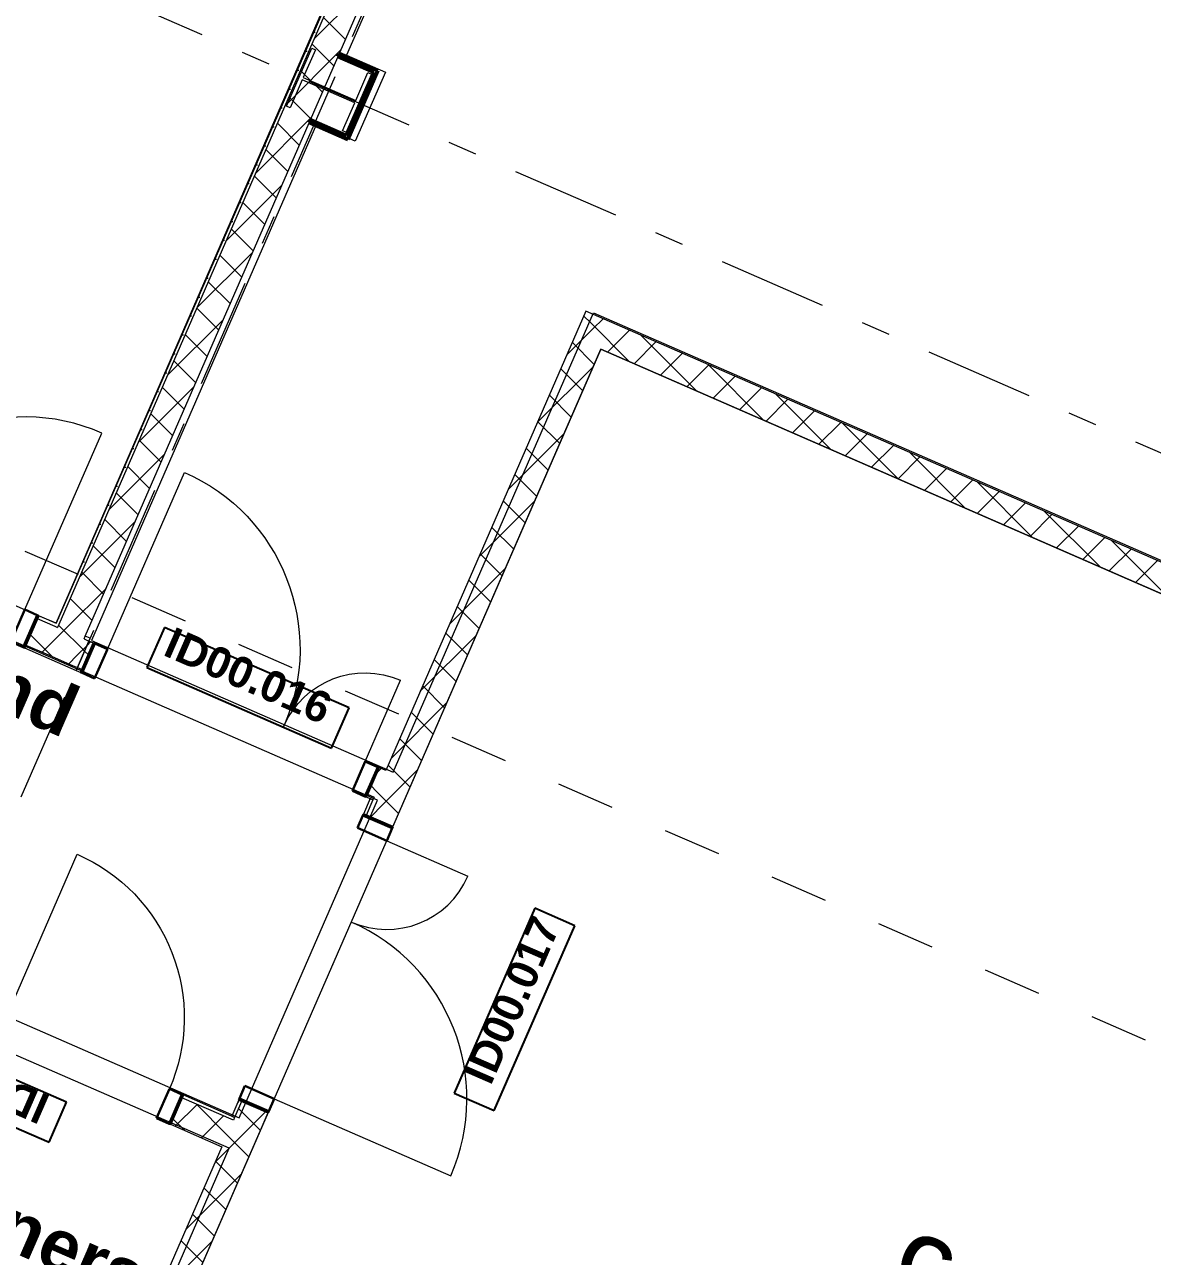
# Model space of a CAD drawing. Header units: millimetres. Extents: x -99530 to 90294, y -97212 to 56397.
# Drawn here: x 3302 to 8771, y -21786 to -15816 of the extents above; entities that cross this region are included whole.
import ezdxf
from ezdxf.enums import TextEntityAlignment as Align

# ---------------------------------------------------------------- set-up
doc = ezdxf.new("R2010")
doc.units = ezdxf.units.MM
doc.header["$MEASUREMENT"] = 0
doc.linetypes.add('Dashed', pattern=[564.444447, 282.222223, -282.222223])
doc.linetypes.add('Double Dashed', pattern=[1093.611073, 529.166651, -211.666656, 141.111112, -211.666656])
for name, color, linetype in [('A-25-M_Wall_Int', 7, 'Continuous'), ('A-95-MC_Marker_Section_P2.Marker', 7, 'Continuous'), ('COLUMN.IFC Import', 7, 'Continuous'), ('New_A-05-M_Gross_Int_Circulation', 7, 'Continuous'), ('New_A-05-M_Gross_Int_Computing', 7, 'Continuous'), ('New_A-05-M_Gross_Int_Plant', 7, 'Continuous'), ('New_A-15-MG_Structural_Grid_Phase_2', 7, 'Continuous'), ('New_A-20-M_Floor_Slab', 7, 'Continuous'), ('New_A-25-M_Wall_Int', 7, 'Continuous'), ('New_A-95-D_Dim_Grid.Dim', 7, 'Continuous'), ('New_ArchiCAD Door Markers', 7, 'Continuous'), ('New_ArchiCAD Doors', 7, 'Continuous')]:
    doc.layers.add(name, color=color, linetype=linetype)
for name, color, linetype, lineweight in [('A-25-M_Wall_Int_Pen_No__1', 7, 'Continuous', 13), ('A-95-MC_Marker_Section_P2.Marker_Pen_No__1', 7, 'Continuous', 13), ('COLUMN.IFC Import_Pen_No__2', 8, 'Continuous', 15), ('New_A-20-M_Floor_Slab_Pen_No__89', 8, 'Continuous', 20), ('New_A-25-M_Wall_Int_Pen_No__1', 7, 'Continuous', 13), ('New_A-95-D_Dim_Grid.Dim_Pen_No__4', 7, 'Continuous', 20), ('New_ArchiCAD Door Markers_Pen_No__1', 7, 'Continuous', 13), ('New_ArchiCAD Door Markers_Pen_No__5', 7, 'Continuous', 25), ('New_ArchiCAD Doors_Pen_No__1', 7, 'Continuous', 13), ('New_ArchiCAD Zone Stamps_Pen_No__6', 7, 'Continuous', 35), ('New_ArchiCAD Zone Stamps_Pen_No__9', 7, 'Continuous', 13)]:
    doc.layers.add(name, color=color, linetype=linetype, lineweight=lineweight)
for name, color, linetype, lineweight, true_color in [('A-25-M_Wall_Int_Pen_No__107', 7, 'Continuous', 15, 0xa6a6a6), ('A-25-M_Wall_Int_Pen_No__27', 7, 'Continuous', 50, 0x2a2a2a), ('New_A-05-M_Gross_Int_Circulation_Pen_No__74', 7, 'Continuous', 20, 0x606060), ('New_A-05-M_Gross_Int_Computing_Pen_No__74', 7, 'Continuous', 20, 0x606060), ('New_A-05-M_Gross_Int_Plant_Pen_No__74', 7, 'Continuous', 20, 0x606060), ('New_A-15-MG_Structural_Grid_Phase_2_Pen_No__222', 7, 'Continuous', 13, 0x65af33), ('New_A-25-M_Wall_Int_Pen_No__107', 7, 'Continuous', 15, 0xa6a6a6), ('New_ArchiCAD Doors_Pen_No__43', 7, 'Continuous', 30, 0x444444), ('New_ArchiCAD Doors_Pen_No__63', 7, 'Continuous', 20, 0x606060)]:
    doc.layers.add(name, color=color, linetype=linetype, lineweight=lineweight, true_color=true_color)
doc.styles.add('GENERATED_STYLE_1', font='')
doc.styles.add('GENERATED_STYLE_2', font='')
doc.styles.add('GENERATED_STYLE_3', font='')
doc.styles.add('GENERATED_STYLE_4', font='')
doc.styles.get('GENERATED_STYLE_1').set_extended_font_data('Arial', bold=True)
doc.styles.get('GENERATED_STYLE_2').set_extended_font_data('Swis721 BT', bold=True)
doc.styles.get('GENERATED_STYLE_3').set_extended_font_data('Arial')
doc.styles.get('GENERATED_STYLE_4').set_extended_font_data('Swis721 BT')
doc.dimstyles.new('GENERATED_STYLE__2', dxfattribs={"dimtxt": 300, "dimasz": 95, "dimexe": 0.18, "dimexo": 0, "dimgap": 0.09, "dimtad": 1, "dimdec": 0, "dimzin": 0, "dimdsep": 46, "dimtxsty": 'GENERATED_STYLE_4', "dimblk": 'ARROWHEAD_2', "dimblk1": 'ARROWHEAD_2', "dimblk2": 'ARROWHEAD_2', "dimcen": 0.09, "dimclrd": 7, "dimclre": 7, "dimclrt": 7, "dimadec": 0, "dimazin": 0, "dimtfac": 1, "dimtdec": 4, "dimtmove": 0, "dimatfit": 3, "dimfxl": 1, "dimtolj": 1, "dimtzin": 0, "dimarcsym": 0})
pattern_1 = [(336.4404, (0, 0), (69.2305, 158.7675), [0, -100]), (336.4404, (80.45, 59.4), (69.2305, 158.7675), [0, -100])]
pattern_2 = [(45, (0, 0), (-91.9239, 91.9239), []), (135, (0, 0), (91.9239, 91.9239), [])]
pattern_3 = [(246.4404, (0, 0), (-158.7675, 69.2305), [0, -100]), (246.4404, (59.4, -80.45), (-158.7675, 69.2305), [0, -100])]
pattern_4 = [(336.4404, (0, 0), (69.2305, 158.7675), [0, -100]), (336.4404, (80.45, 59.4), (69.2305, 158.7675), [0, -100])]
pattern_5 = [(246.4404, (0, 0), (-158.7675, 69.2305), [0, -100]), (246.4404, (59.4, -80.45), (-158.7675, 69.2305), [0, -100])]

# ---------------------------------------------------------------- blocks, each defined once
blk = doc.blocks.new('Comms Room_INB 0104_5_1', base_point=(8210.1, -23111.8))
at = {"layer": 'New_A-05-M_Gross_Int_Plant_Pen_No__74', "linetype": 'Continuous'}
for p, q in [((6096.5, -17389.2), (3474.8, -23401.5)), ((13578.1, -20651.6), (6096.5, -17389.2))]:
    blk.add_line(p, q, dxfattribs=at)
at = {"layer": 'New_ArchiCAD Zone Stamps_Pen_No__9'}
for tag, height, style, p in [('ROOM_NAME', 250, 'GENERATED_STYLE_1', (7604.3, -21651.1)), ('zoneNameLine2', 250, 'GENERATED_STYLE_1', (7415.8, -22083.3)), ('ROOM_NUMBER', 200, 'GENERATED_STYLE_3', (7227.4, -22504)), ('measuredAreaCode', 200, 'GENERATED_STYLE_3', (7070.4, -22864.1)), ('DUMMY_649', 200, 'GENERATED_STYLE_3', (7377.8, -22998.1)), ('DUMMY_650', 200, 'GENERATED_STYLE_3', (7867.1, -23211.5)), ('DUMMY_651', 133.3, 'GENERATED_STYLE_3', (8146.4, -23318.1))]:
    blk.add_attdef(tag, text='', height=height, rotation=336.44041, dxfattribs=dict(at, style=style)).set_placement(p, align=Align.TOP_LEFT)
blk = doc.blocks.new('Robotics Lab_INB 0105_8_1', base_point=(11471.6, -14282.5))
at = {"layer": 'New_A-05-M_Gross_Int_Computing_Pen_No__74', "linetype": 'Continuous'}
for p, q in [((5216.7, -15154.1), (4863.5, -15964)), ((4863.5, -15964), (5051.2, -16045.9)), ((5051.2, -16045.9), (4905.3, -16380.4)), ((4717.7, -16298.5), (3626.4, -18801.1)), ((4905.3, -16380.4), (4717.7, -16298.5)), ((5089.4, -19439), (6060.2, -17212.6)), ((6060.2, -17212.6), (13576.5, -20490)), ((3626.4, -18801.1), (5089.4, -19439))]:
    blk.add_line(p, q, dxfattribs=at)
at = {"layer": 'New_ArchiCAD Zone Stamps_Pen_No__6'}
for tag, height, style, p in [('ROOM_NAME', 250, 'GENERATED_STYLE_1', (10935.7, -12852.3)), ('zoneNameLine2', 250, 'GENERATED_STYLE_1', (10747.2, -13284.5)), ('ROOM_NUMBER', 200, 'GENERATED_STYLE_3', (10558.8, -13705.2)), ('measuredAreaCode', 200, 'GENERATED_STYLE_3', (10401.8, -14065.3)), ('ROOM_HOLES_PRM', 200, 'GENERATED_STYLE_3', (10709.2, -14199.3)), ('DUMMY_649', 200, 'GENERATED_STYLE_3', (11338.4, -14473.7)), ('DUMMY_650', 133.3, 'GENERATED_STYLE_3', (11617.6, -14580.2))]:
    blk.add_attdef(tag, text='', height=height, rotation=336.44041, dxfattribs=dict(at, style=style)).set_placement(p, align=Align.TOP_LEFT)
blk = doc.blocks.new('Corridor 02-Ground_INB 0155_12_1', base_point=(1608.1, -19378.8))
at = {"layer": 'New_A-05-M_Gross_Int_Circulation_Pen_No__74', "linetype": 'Continuous'}
for p, q in [((3559, -18940.7), (-3163, -16009.6)), ((-3834.1, -17548.7), (4342.6, -21114.1)), ((5013.7, -19575.1), (3559, -18940.7)), ((4342.6, -21114.1), (5013.7, -19575.1))]:
    blk.add_line(p, q, dxfattribs=at)
at = {"layer": 'New_ArchiCAD Zone Stamps_Pen_No__9'}
for tag, height, style, p in [('ROOM_NAME', 250, 'GENERATED_STYLE_1', (600.7, -17743.1)), ('zoneNameLine2', 250, 'GENERATED_STYLE_1', (412.3, -18175.3)), ('ROOM_NUMBER', 200, 'GENERATED_STYLE_3', (223.9, -18596)), ('measuredAreaCode', 200, 'GENERATED_STYLE_3', (66.8, -18956.1)), ('ROOM_HOLES_PRM', 200, 'GENERATED_STYLE_3', (374.2, -19090.1)), ('DUMMY_649', 200, 'GENERATED_STYLE_3', (863.6, -19303.5)), ('DUMMY_650', 133.3, 'GENERATED_STYLE_3', (1142.9, -19410))]:
    blk.add_attdef(tag, text='', height=height, rotation=336.44041, dxfattribs=dict(at, style=style)).set_placement(p, align=Align.TOP_LEFT)
blk = doc.blocks.new('Cleaners_INB 0156_39_1', base_point=(2836.1, -22512.6))
at = {"layer": 'New_A-05-M_Gross_Int_Plant_Pen_No__74', "linetype": 'Continuous'}
for p, q in [((2274.4, -20381.4), (1360.5, -22477.2)), ((4294.4, -21262.2), (2274.4, -20381.4)), ((3380.5, -23358), (4294.4, -21262.2)), ((1360.5, -22477.2), (3380.5, -23358))]:
    blk.add_line(p, q, dxfattribs=at)
at = {"layer": 'New_ArchiCAD Zone Stamps_Pen_No__9'}
for tag, height, style, p in [('ROOM_NAME', 250, 'GENERATED_STYLE_1', (2570.5, -21200.3)), ('zoneNameLine2', 250, 'GENERATED_STYLE_1', (2382.1, -21632.4)), ('ROOM_NUMBER', 200, 'GENERATED_STYLE_3', (2193.7, -22053.1)), ('measuredAreaCode', 200, 'GENERATED_STYLE_3', (2036.6, -22413.3)), ('ROOM_HOLES_PRM', 200, 'GENERATED_STYLE_3', (2344, -22547.3)), ('DUMMY_649', 200, 'GENERATED_STYLE_3', (2693.6, -22699.7)), ('DUMMY_650', 133.3, 'GENERATED_STYLE_3', (2972.8, -22806.2))]:
    blk.add_attdef(tag, text='', height=height, rotation=336.44041, dxfattribs=dict(at, style=style)).set_placement(p, align=Align.TOP_LEFT)
blk = doc.blocks.new('Image Engineering Workshop_INB 0108_40_1', base_point=(4436.2, -10684.3))
at = {"layer": 'New_A-05-M_Gross_Int_Computing_Pen_No__74', "linetype": 'Continuous'}
for p, q in [((3454.2, -18717.7), (5075.7, -14989.5)), ((-898.6, -16824.5), (3454.2, -18717.7))]:
    blk.add_line(p, q, dxfattribs=at)
at = {"layer": 'New_ArchiCAD Zone Stamps_Pen_No__6'}
for tag, height, style, p in [('ROOM_NAME', 250, 'GENERATED_STYLE_1', (2680.7, -8722.4)), ('zoneNameLine2', 250, 'GENERATED_STYLE_1', (2492.3, -9154.5)), ('ROOM_NUMBER', 200, 'GENERATED_STYLE_3', (2303.8, -9575.2)), ('measuredAreaCode', 200, 'GENERATED_STYLE_3', (2146.8, -9935.3)), ('ROOM_WALLS_PRM', 200, 'GENERATED_STYLE_3', (2454.2, -10069.4)), ('DUMMY_649', 200, 'GENERATED_STYLE_3', (3083.4, -10343.7)), ('DUMMY_650', 133.3, 'GENERATED_STYLE_3', (3362.7, -10450.3))]:
    blk.add_attdef(tag, text='', height=height, rotation=336.44041, dxfattribs=dict(at, style=style)).set_placement(p, align=Align.TOP_LEFT)
blk = doc.blocks.new('Slab_57_1', base_point=(6096.5, -17389.2))
at = {"layer": 'New_A-20-M_Floor_Slab_Pen_No__89', "linetype": 'Continuous', "flags": 128}
blk.add_lwpolyline([(6096.5, -17389.2), (3468.1, -23417), (10593.5, -26524), (13221.9, -20496.3)], close=True, dxfattribs=at)
blk = doc.blocks.new('Double Door Asymmetric 19_11')
at = {"layer": 'New_ArchiCAD Doors_Pen_No__1', "linetype": 'Continuous'}
for p, q in [((-755, -15), (-755, 0)), ((755, -15), (755, 0)), ((-755, -155), (-755, -15)), ((755, -155), (755, -15)), ((-755, -170), (-755, -155)), ((755, -170), (755, -155))]:
    blk.add_line(p, q, dxfattribs=at)
at = {"layer": 'New_ArchiCAD Doors_Pen_No__43', "linetype": 'Continuous'}
for p, q in [((-748, 0), (-755, 0)), ((-755, 0), (-755, -170)), ((-682, 0), (-748, 0)), ((-748, 0), (-748, -170)), ((-682, -170), (-682, 0)), ((748, 0), (682, 0)), ((682, 0), (682, -170)), ((748, 0), (755, 0)), ((748, -170), (748, 0)), ((755, 0), (755, -170)), ((-748, -170), (-755, -170)), ((-748, -170), (-682, -170)), ((682, -170), (748, -170)), ((748, -170), (755, -170))]:
    blk.add_line(p, q, dxfattribs=at)
at = {"layer": 'New_ArchiCAD Doors_Pen_No__63', "linetype": 'Continuous'}
for p, q in [((682, 0), (682, 934)), ((-682, 0), (-682, 430))]:
    blk.add_line(p, q, dxfattribs=at)
for centre, radius, start, end in [((682, 0), 934, 90, 180), ((-682, 0), 430, 0, 90)]:
    blk.add_arc(centre, radius, start, end, dxfattribs=at)
blk = doc.blocks.new('Wall_140_1', base_point=(-3287, -15778.2))
at = {"layer": 'A-25-M_Wall_Int_Pen_No__107', "linetype": 'Continuous'}
h = blk.add_hatch(dxfattribs=at)
h.set_pattern_fill('Concrete_Block_0001', color=256, style=0, pattern_type=2)
h.set_pattern_definition(pattern_2)
h.paths.add_polyline_path([(3590.3, -18793.4), (3462, -18737.5), (3406, -18865.8), (3534.4, -18921.7)])
h = blk.add_hatch(dxfattribs=at)
h.set_pattern_fill('Plaster_0001', color=256, style=0, pattern_type=2)
h.set_pattern_definition(pattern_3)
h.paths.add_polyline_path([(3468, -18723.7), (3454.2, -18717.7), (3448.2, -18731.5), (3462, -18737.5)])
h = blk.add_hatch(dxfattribs=at)
h.set_pattern_fill('Concrete_Block_0001', color=256, style=0, pattern_type=2)
h.set_pattern_definition(pattern_2)
h.paths.add_polyline_path([(3596.3, -18779.7), (3468, -18723.7), (3462, -18737.5), (3590.3, -18793.4)])
at = {"layer": 'New_A-25-M_Wall_Int_Pen_No__107', "linetype": 'Continuous'}
h = blk.add_hatch(dxfattribs=at)
h.set_pattern_fill('Plaster_0001', color=256, style=0, pattern_type=2)
h.set_pattern_definition(pattern_1)
h.paths.add_polyline_path([(3369.3, -18680.7), (3363.3, -18694.4), (3448.2, -18731.5), (3454.2, -18717.7)])
h = blk.add_hatch(dxfattribs=at)
h.set_pattern_fill('Concrete_Block_0001', color=256, style=0, pattern_type=2)
h.set_pattern_definition(pattern_2)
h.paths.add_polyline_path([(3307.4, -18822.8), (3406, -18865.8), (3462, -18737.5), (3363.3, -18694.4)])
h = blk.add_hatch(dxfattribs=at)
h.set_pattern_fill('Concrete_Block_0001', color=256, style=0, pattern_type=2)
h.set_pattern_definition(pattern_2)
h.paths.add_polyline_path([(3534.4, -18921.7), (3557.9, -18932), (3613.8, -18803.7), (3590.3, -18793.4)])
h = blk.add_hatch(dxfattribs=at)
h.set_pattern_fill('Plaster_0001', color=256, style=0, pattern_type=2)
h.set_pattern_definition(pattern_1)
h.paths.add_polyline_path([(3590.3, -18793.4), (3613.8, -18803.7), (3619.8, -18789.9), (3596.3, -18779.7)])
h = blk.add_hatch(dxfattribs=at)
h.set_pattern_fill('Plaster_0001', color=256, style=0, pattern_type=2)
h.set_pattern_definition(pattern_1)
h.paths.add_polyline_path([(3301.4, -18836.5), (3551.9, -18945.7), (3557.9, -18932), (3307.4, -18822.8)])
at = {"layer": 'A-25-M_Wall_Int_Pen_No__1', "linetype": 'Continuous'}
for p, q in [((3468, -18723.7), (3462, -18737.5)), ((3590.3, -18793.4), (3596.3, -18779.7))]:
    blk.add_line(p, q, dxfattribs=at)
at = {"layer": 'New_A-25-M_Wall_Int_Pen_No__1', "linetype": 'Continuous'}
for p, q in [((3363.3, -18694.4), (3369.3, -18680.7)), ((3307.4, -18822.8), (3363.3, -18694.4)), ((3363.3, -18694.4), (3448.2, -18731.5)), ((3448.2, -18731.5), (3462, -18737.5)), ((3590.3, -18793.4), (3613.8, -18803.7)), ((3301.4, -18836.5), (3307.4, -18822.8)), ((3307.4, -18822.8), (3406, -18865.8)), ((3406, -18865.8), (3534.4, -18921.7)), ((3534.4, -18921.7), (3557.9, -18932))]:
    blk.add_line(p, q, dxfattribs=at)
at = {"layer": 'New_A-25-M_Wall_Int_Pen_No__1', "linetype": 'Continuous', "flags": 128}
for points in [[(3454.2, -18717.7), (3369.3, -18680.7)], [(3557.9, -18932), (3613.8, -18803.7)], [(3619.8, -18789.9), (3596.3, -18779.7)], [(3613.8, -18803.7), (3619.8, -18789.9)], [(3301.4, -18836.5), (3551.9, -18945.7)], [(3551.9, -18945.7), (3557.9, -18932)]]:
    blk.add_lwpolyline(points, dxfattribs=at)
at = {"layer": 'New_ArchiCAD Doors', "color": 251, "linetype": 'Continuous', "lineweight": 20, "true_color": 0x606060, "zscale": 1000, "rotation": 336.4404115839982}
blk.add_blockref('Double Door Asymmetric 19_11', (2677.2, -18378.9), dxfattribs=at)
blk = doc.blocks.new('Door 19_13')
at = {"layer": 'New_ArchiCAD Doors_Pen_No__1', "linetype": 'Continuous'}
for p, q in [((-505, -15), (-505, 0)), ((505, -15), (505, 0)), ((-505, -155), (-505, -15)), ((505, -155), (505, -15))]:
    blk.add_line(p, q, dxfattribs=at)
at = {"layer": 'New_ArchiCAD Doors_Pen_No__43', "linetype": 'Continuous'}
for p, q in [((-498, 0), (-505, 0)), ((-505, 0), (-505, -155)), ((-432, 0), (-498, 0)), ((-498, 0), (-498, -155)), ((-432, -155), (-432, 0)), ((498, 0), (432, 0)), ((432, 0), (432, -155)), ((498, 0), (505, 0)), ((498, -155), (498, 0)), ((505, 0), (505, -155)), ((-498, -155), (-505, -155)), ((-498, -155), (-432, -155)), ((432, -155), (498, -155)), ((498, -155), (505, -155))]:
    blk.add_line(p, q, dxfattribs=at)
at = {"layer": 'New_ArchiCAD Doors_Pen_No__63', "linetype": 'Continuous'}
blk.add_line((432, 0), (432.3, 864), dxfattribs=at)
blk.add_arc((432, 0), 864, 89.98183, 180, dxfattribs=at)
blk = doc.blocks.new('Door Stamp 17_35')
at = {"layer": 'New_ArchiCAD Door Markers_Pen_No__5', "linetype": 'Continuous'}
for p, q in [((-977.1, -257.9), (-977.2, -469.6)), ((0.1, -258.2), (-977.1, -257.9)), ((0.1, -258.2), (-977.1, -257.9)), ((0, -469.9), (0.1, -258.2)), ((-977.2, -469.6), (0, -469.9))]:
    blk.add_line(p, q, dxfattribs=at)
at = {"layer": 'New_ArchiCAD Door Markers_Pen_No__1', "style": 'GENERATED_STYLE_2'}
blk.add_attdef('AC_WIDO_ID', text='', height=150, rotation=179.98183, dxfattribs=at).set_placement((-58.8, -213.6), align=Align.BOTTOM_LEFT)
blk = doc.blocks.new('Wall_150_1', base_point=(-4088, -17615.2))
at = {"layer": 'New_A-25-M_Wall_Int_Pen_No__107', "linetype": 'Continuous'}
h = blk.add_hatch(dxfattribs=at)
h.set_pattern_fill('Plaster_0001', color=256, style=0, pattern_type=2)
h.set_pattern_definition([(156.4404, (0, 0), (69.2305, 158.7675), [0, -100]), (156.4404, (-80.45, -59.4), (69.2305, 158.7675), [0, -100])])
h.paths.add_polyline_path([(4065, -21017.5), (4314.2, -21126.2), (4320.2, -21112.5), (4071, -21003.8)])
h = blk.add_hatch(dxfattribs=at)
h.set_pattern_fill('Concrete_Block_0001', color=256, style=0, pattern_type=2)
h.set_pattern_definition(pattern_2)
h.paths.add_polyline_path([(4065, -21017.5), (4009.1, -21145.9), (4258.3, -21254.6), (4314.2, -21126.2)])
at = {"layer": 'New_A-25-M_Wall_Int_Pen_No__1', "linetype": 'Continuous'}
for p, q in [((4065, -21017.5), (4071, -21003.8)), ((4009.1, -21145.9), (4065, -21017.5)), ((4314.2, -21126.2), (4065, -21017.5))]:
    blk.add_line(p, q, dxfattribs=at)
at = {"layer": 'New_A-25-M_Wall_Int_Pen_No__1', "linetype": 'Continuous', "flags": 128}
for points in [[(4320.2, -21112.5), (4071, -21003.8)], [(4320.2, -21112.5), (4314.2, -21126.2)], [(4009.1, -21145.9), (4258.3, -21254.6)]]:
    blk.add_lwpolyline(points, dxfattribs=at)
at = {"layer": 'New_ArchiCAD Door Markers'}
ref = blk.add_blockref('Door Stamp 17_35', (3608.1, -20801.9), dxfattribs=dict(at, rotation=336.4404115839982))
ref.add_attrib('AC_WIDO_ID', 'ID00.018', dxfattribs={"layer": 'New_ArchiCAD Door Markers_Pen_No__1', "color": 7, "height": 150, "rotation": 156.42224, "style": 'GENERATED_STYLE_2'}).set_placement((3451, -20970.5), align=Align.BOTTOM_LEFT)
at = {"layer": 'New_ArchiCAD Doors', "color": 251, "linetype": 'Continuous', "lineweight": 20, "true_color": 0x606060, "xscale": -1, "zscale": 1000, "rotation": 336.4404115839982}
blk.add_blockref('Door 19_13', (3608.1, -20801.9), dxfattribs=at)
blk = doc.blocks.new('Double Door Asymmetric 19_12')
at = {"layer": 'New_ArchiCAD Doors_Pen_No__1', "linetype": 'Continuous'}
for p, q in [((-755, -140), (-755, 0)), ((755, -140), (755, 0)), ((-755, -155), (-755, -140)), ((755, -155), (755, -140))]:
    blk.add_line(p, q, dxfattribs=at)
at = {"layer": 'New_ArchiCAD Doors_Pen_No__43', "linetype": 'Continuous'}
for p, q in [((-748, 0), (-755, 0)), ((-755, 0), (-755, -155)), ((-682, 0), (-748, 0)), ((-748, 0), (-748, -155)), ((-682, -155), (-682, 0)), ((748, 0), (682, 0)), ((682, 0), (682, -155)), ((748, 0), (755, 0)), ((748, -155), (748, 0)), ((755, 0), (755, -155)), ((-748, -155), (-755, -155)), ((-748, -155), (-682, -155)), ((682, -155), (748, -155)), ((748, -155), (755, -155))]:
    blk.add_line(p, q, dxfattribs=at)
at = {"layer": 'New_ArchiCAD Doors_Pen_No__63', "linetype": 'Continuous'}
for p, q in [((682, 0), (682, 934)), ((-682, 0), (-682, 430))]:
    blk.add_line(p, q, dxfattribs=at)
for centre, radius, start, end in [((682, 0), 934, 90, 180), ((-682, 0), 430, 0, 90)]:
    blk.add_arc(centre, radius, start, end, dxfattribs=at)
blk = doc.blocks.new('Door Stamp 17_39')
at = {"layer": 'New_ArchiCAD Door Markers_Pen_No__5', "linetype": 'Continuous'}
for p, q in [((506.5, 206.8), (-470.6, 206.8)), ((-470.6, 206.8), (-470.6, -5)), ((506.5, -5), (506.5, 206.8)), ((-470.6, -5), (506.5, -5)), ((-470.6, -5), (506.5, -5))]:
    blk.add_line(p, q, dxfattribs=at)
at = {"layer": 'New_ArchiCAD Door Markers_Pen_No__1', "style": 'GENERATED_STYLE_2'}
blk.add_attdef('AC_WIDO_ID', text='', height=150, dxfattribs=at).set_placement((-411.8, 39.6), align=Align.BOTTOM_LEFT)
blk = doc.blocks.new('Wall_157_1', base_point=(3613.8, -18803.7))
at = {"layer": 'New_A-25-M_Wall_Int_Pen_No__107', "linetype": 'Continuous'}
h = blk.add_hatch(dxfattribs=at)
h.set_pattern_fill('Concrete_Block_0001', color=256, style=0, pattern_type=2)
h.set_pattern_definition(pattern_2)
h.paths.add_polyline_path([(3613.8, -18803.7), (3557.9, -18932), (3580.3, -18941.8), (3636.3, -18813.5)])
h = blk.add_hatch(dxfattribs=at)
h.set_pattern_fill('Plaster_0001', color=256, style=0, pattern_type=2)
h.set_pattern_definition(pattern_4)
h.paths.add_polyline_path([(3557.9, -18932), (3551.9, -18945.7), (3574.3, -18955.5), (3580.3, -18941.8)])
h = blk.add_hatch(dxfattribs=at)
h.set_pattern_fill('Concrete_Block_0001', color=256, style=0, pattern_type=2)
h.set_pattern_definition(pattern_2)
h.paths.add_polyline_path([(4964.4, -19545.3), (4997.3, -19559.7), (5053.3, -19431.3), (5020.4, -19417)])
h = blk.add_hatch(dxfattribs=at)
h.set_pattern_fill('Plaster_0001', color=256, style=0, pattern_type=2)
h.set_pattern_definition(pattern_4)
h.paths.add_polyline_path([(4964.4, -19545.3), (4958.4, -19559.1), (4991.3, -19573.4), (4997.3, -19559.7)])
at = {"layer": 'New_A-25-M_Wall_Int_Pen_No__1', "linetype": 'Continuous'}
for p, q in [((3580.3, -18941.8), (3636.3, -18813.5)), ((3557.9, -18932), (3580.3, -18941.8)), ((3574.3, -18955.5), (3580.3, -18941.8)), ((4964.4, -19545.3), (5020.4, -19417)), ((4958.4, -19559.1), (4964.4, -19545.3)), ((4964.4, -19545.3), (4997.3, -19559.7))]:
    blk.add_line(p, q, dxfattribs=at)
at = {"layer": 'New_A-25-M_Wall_Int_Pen_No__1', "linetype": 'Continuous', "flags": 128}
for points in [[(3613.8, -18803.7), (3551.9, -18945.7)], [(3636.3, -18813.5), (3613.8, -18803.7)], [(3551.9, -18945.7), (3574.3, -18955.5)], [(5053.3, -19431.3), (5020.4, -19417)], [(4958.4, -19559.1), (4991.3, -19573.4)], [(4991.3, -19573.4), (4997.3, -19559.7)]]:
    blk.add_lwpolyline(points, dxfattribs=at)
at = {"layer": 'New_ArchiCAD Door Markers'}
ref = blk.add_blockref('Door Stamp 17_39', (4328.3, -19115.2), dxfattribs=dict(at, rotation=336.440411584022))
ref.add_attrib('AC_WIDO_ID', 'ID00.016', dxfattribs={"layer": 'New_ArchiCAD Door Markers_Pen_No__1', "color": 7, "height": 150, "rotation": 336.44041, "style": 'GENERATED_STYLE_2'}).set_placement((3948.9, -18910.6), align=Align.BOTTOM_LEFT)
at = {"layer": 'New_ArchiCAD Doors', "color": 251, "linetype": 'Continuous', "lineweight": 20, "true_color": 0x606060, "xscale": -0.9999999999999999, "zscale": 1000, "rotation": 336.440411584022}
blk.add_blockref('Double Door Asymmetric 19_12', (4328.3, -19115.2), dxfattribs=at)
blk = doc.blocks.new('Wall_159_1', base_point=(6152.4, -17260.9))
at = {"layer": 'New_A-25-M_Wall_Int_Pen_No__107', "linetype": 'Continuous'}
h = blk.add_hatch(dxfattribs=at)
h.set_pattern_fill('Concrete_Block_0001', color=256, style=0, pattern_type=2)
h.set_pattern_definition(pattern_2)
h.paths.add_polyline_path([(6096.5, -17389.2), (13586.1, -20655.1), (13642, -20526.8), (6024.1, -17205)])
at = {"layer": 'New_A-25-M_Wall_Int_Pen_No__1', "linetype": 'Continuous', "flags": 128}
for points in [[(13642, -20526.8), (6024.1, -17205)], [(6096.5, -17389.2), (13586.1, -20655.1)]]:
    blk.add_lwpolyline(points, dxfattribs=at)
blk = doc.blocks.new('Wall_163_1', base_point=(6152.4, -17260.9))
at = {"layer": 'New_A-25-M_Wall_Int_Pen_No__107', "linetype": 'Continuous'}
h = blk.add_hatch(dxfattribs=at)
h.set_pattern_fill('Concrete_Block_0001', color=256, style=0, pattern_type=2)
h.set_pattern_definition(pattern_2)
h.paths.add_polyline_path([(6024.1, -17205), (4991.3, -19573.4), (5119.7, -19629.4), (6096.5, -17389.2)])
at = {"layer": 'New_A-25-M_Wall_Int_Pen_No__1', "linetype": 'Continuous', "flags": 128}
for points in [[(6024.1, -17205), (5053.3, -19431.3)], [(5119.7, -19629.4), (6096.5, -17389.2)], [(4997.3, -19559.7), (4991.3, -19573.4)]]:
    blk.add_lwpolyline(points, dxfattribs=at)
blk = doc.blocks.new('Wall_283_1', base_point=(5180.6, -15146.5))
at = {"layer": 'A-25-M_Wall_Int_Pen_No__107', "linetype": 'Continuous'}
h = blk.add_hatch(dxfattribs=at)
h.set_pattern_fill('Plaster_0001', color=256, style=0, pattern_type=2)
h.set_pattern_definition(pattern_3)
h.paths.add_polyline_path([(5100.4, -14942.4), (3454.2, -18717.7), (3468, -18723.7), (5108.2, -14962.2)])
h = blk.add_hatch(dxfattribs=at)
h.set_pattern_fill('Concrete_Block_0001', color=256, style=0, pattern_type=2)
h.set_pattern_definition(pattern_2)
h.paths.add_polyline_path([(5108.2, -14962.2), (3468, -18723.7), (3596.3, -18779.7), (5180.6, -15146.5)])
at = {"layer": 'A-25-M_Wall_Int_Pen_No__1', "linetype": 'Continuous'}
blk.add_line((5108.2, -14962.2), (3468, -18723.7), dxfattribs=at)
at = {"layer": 'A-25-M_Wall_Int_Pen_No__1', "linetype": 'Continuous', "flags": 128}
for points in [[(5100.4, -14942.4), (3454.2, -18717.7)], [(3596.3, -18779.7), (5180.6, -15146.5)]]:
    blk.add_lwpolyline(points, dxfattribs=at)
blk = doc.blocks.new('Door Stamp 17_63')
at = {"layer": 'New_ArchiCAD Door Markers_Pen_No__5', "linetype": 'Continuous'}
for p, q in [((308.1, 1001), (-669.1, 1001)), ((-669.1, 1001), (-669.1, 789.2)), ((308.1, 1001), (-669.1, 1001)), ((308.1, 789.2), (308.1, 1001)), ((-669.1, 789.2), (308.1, 789.2))]:
    blk.add_line(p, q, dxfattribs=at)
at = {"layer": 'New_ArchiCAD Door Markers_Pen_No__1', "style": 'GENERATED_STYLE_2'}
blk.add_attdef('AC_WIDO_ID', text='', height=150, rotation=180, dxfattribs=at).set_placement((249.2, 1045.8), align=Align.BOTTOM_LEFT)
blk = doc.blocks.new('Wall_284_1', base_point=(5119.7, -19629.4))
at = {"layer": 'New_A-25-M_Wall_Int_Pen_No__107', "linetype": 'Continuous'}
h = blk.add_hatch(dxfattribs=at)
h.set_pattern_fill('Plaster_0001', color=256, style=0, pattern_type=2)
h.set_pattern_definition(pattern_5)
h.paths.add_polyline_path([(4944.8, -19642.6), (4958.6, -19648.6), (4991.3, -19573.4), (4977.6, -19567.4)])
h = blk.add_hatch(dxfattribs=at)
h.set_pattern_fill('Concrete_Block_0001', color=256, style=0, pattern_type=2)
h.set_pattern_definition(pattern_2)
h.paths.add_polyline_path([(4958.6, -19648.6), (5086.9, -19704.5), (5119.7, -19629.4), (4991.3, -19573.4)])
h = blk.add_hatch(dxfattribs=at)
h.set_pattern_fill('Plaster_0001', color=256, style=0, pattern_type=2)
h.set_pattern_definition(pattern_5)
h.paths.add_polyline_path([(4341.3, -21026.7), (4306.5, -21106.5), (4320.2, -21112.5), (4355, -21032.7)])
h = blk.add_hatch(dxfattribs=at)
h.set_pattern_fill('Concrete_Block_0001', color=256, style=0, pattern_type=2)
h.set_pattern_definition(pattern_2)
h.paths.add_polyline_path([(4320.2, -21112.5), (4448.6, -21168.4), (4483.3, -21088.7), (4355, -21032.7)])
at = {"layer": 'New_A-25-M_Wall_Int_Pen_No__1', "linetype": 'Continuous'}
for p, q in [((4991.3, -19573.4), (4958.6, -19648.6)), ((4944.8, -19642.6), (4958.6, -19648.6)), ((4958.6, -19648.6), (5086.9, -19704.5)), ((4355, -21032.7), (4320.2, -21112.5)), ((4341.3, -21026.7), (4355, -21032.7)), ((4355, -21032.7), (4483.3, -21088.7))]:
    blk.add_line(p, q, dxfattribs=at)
at = {"layer": 'New_A-25-M_Wall_Int_Pen_No__1', "linetype": 'Continuous', "flags": 128}
for points in [[(4977.6, -19567.4), (4944.8, -19642.6)], [(4991.3, -19573.4), (4977.6, -19567.4)], [(5086.9, -19704.5), (5119.7, -19629.4)], [(4341.3, -21026.7), (4306.5, -21106.5)], [(4306.5, -21106.5), (4320.2, -21112.5)], [(4448.6, -21168.4), (4483.3, -21088.7)]]:
    blk.add_lwpolyline(points, dxfattribs=at)
at = {"layer": 'New_ArchiCAD Door Markers'}
ref = blk.add_blockref('Door Stamp 17_63', (4785.1, -20396.6), dxfattribs=dict(at, rotation=246.4404115839844))
ref.add_attrib('AC_WIDO_ID', 'ID00.017', dxfattribs={"layer": 'New_ArchiCAD Door Markers_Pen_No__1', "color": 7, "height": 150, "rotation": 66.44041, "style": 'GENERATED_STYLE_2'}).set_placement((5603, -20980.3), align=Align.BOTTOM_LEFT)
at = {"layer": 'New_ArchiCAD Doors', "color": 251, "linetype": 'Continuous', "lineweight": 20, "true_color": 0x606060, "zscale": 1000, "rotation": 246.4404115839844}
blk.add_blockref('Double Door Asymmetric 19_12', (4785.1, -20396.6), dxfattribs=at)
blk = doc.blocks.new('Wall_285_1', base_point=(4448.6, -21168.4))
at = {"layer": 'New_A-25-M_Wall_Int_Pen_No__107', "linetype": 'Continuous'}
h = blk.add_hatch(dxfattribs=at)
h.set_pattern_fill('Concrete_Block_0001', color=256, style=0, pattern_type=2)
h.set_pattern_definition(pattern_2)
h.paths.add_polyline_path([(4320.2, -21112.5), (3344.4, -23350.3), (3472.7, -23406.3), (4448.6, -21168.4)])
at = {"layer": 'New_A-25-M_Wall_Int_Pen_No__1', "linetype": 'Continuous', "flags": 128}
for points in [[(4320.2, -21112.5), (4314.2, -21126.2)], [(3472.7, -23406.3), (4448.6, -21168.4)], [(4258.3, -21254.6), (3344.4, -23350.3)]]:
    blk.add_lwpolyline(points, dxfattribs=at)
blk = doc.blocks.new('Wall_358_1', base_point=(4687.5, -16277.1))
at = {"layer": 'A-25-M_Wall_Int_Pen_No__107', "linetype": 'Continuous'}
blk.add_hatch(color=256, dxfattribs=at).paths.add_polyline_path([(4681.5, -16290.9), (4869.2, -16372.7), (4861.4, -16353), (4687.5, -16277.1)])
at = {"layer": 'A-25-M_Wall_Int_Pen_No__27', "linetype": 'Continuous', "flags": 128}
for points in [[(4687.5, -16277.1), (4681.5, -16290.9)], [(4681.5, -16290.9), (4869.2, -16372.7)], [(4861.4, -16353), (4687.5, -16277.1)]]:
    blk.add_lwpolyline(points, dxfattribs=at)
blk = doc.blocks.new('Wall_359_1', base_point=(4861.4, -16353))
at = {"layer": 'A-25-M_Wall_Int_Pen_No__107', "linetype": 'Continuous'}
blk.add_hatch(color=256, dxfattribs=at).paths.add_polyline_path([(4869.2, -16372.7), (5015, -16038.2), (4995.3, -16046), (4861.4, -16353)])
at = {"layer": 'A-25-M_Wall_Int_Pen_No__27', "linetype": 'Continuous', "flags": 128}
for points in [[(4995.3, -16046), (4861.4, -16353)], [(4869.2, -16372.7), (5015, -16038.2)]]:
    blk.add_lwpolyline(points, dxfattribs=at)
blk = doc.blocks.new('Wall_360_1', base_point=(4995.3, -16046))
at = {"layer": 'A-25-M_Wall_Int_Pen_No__107', "linetype": 'Continuous'}
blk.add_hatch(color=256, dxfattribs=at).paths.add_polyline_path([(5015, -16038.2), (4827.4, -15956.4), (4821.4, -15970.1), (4995.3, -16046)])
at = {"layer": 'A-25-M_Wall_Int_Pen_No__27', "linetype": 'Continuous', "flags": 128}
for points in [[(4827.4, -15956.4), (4821.4, -15970.1)], [(4821.4, -15970.1), (4995.3, -16046)], [(5015, -16038.2), (4827.4, -15956.4)]]:
    blk.add_lwpolyline(points, dxfattribs=at)
blk = doc.blocks.new('Column 8')
at = {"layer": 'COLUMN.IFC Import_Pen_No__2', "linetype": 'Continuous'}
for p, q in [((-153.7, 157.25), (153.7, 157.25)), ((-153.7, 138.55), (-153.7, 157.25)), ((-6, 138.55), (-153.7, 138.55)), ((-6, -138.55), (-6, 138.55)), ((6, 138.55), (6, -138.55)), ((153.7, 138.55), (6, 138.55)), ((153.7, 157.25), (153.7, 138.55)), ((-153.7, -138.55), (-6, -138.55)), ((-153.7, -157.25), (-153.7, -138.55)), ((153.7, -157.25), (-153.7, -157.25)), ((6, -138.55), (153.7, -138.55)), ((153.7, -138.55), (153.7, -157.25))]:
    blk.add_line(p, q, dxfattribs=at)
blk = doc.blocks.new('Standard grid marker_30')
at = {"layer": 'New_A-15-MG_Structural_Grid_Phase_2_Pen_No__222', "linetype": 'Double Dashed'}
blk.add_line((705.1, 0), (32130.3, 0), dxfattribs=at)
at = {"layer": 'New_A-15-MG_Structural_Grid_Phase_2_Pen_No__222', "style": 'GENERATED_STYLE_4'}
for tag, p in [('AC_MarkerText_1_0', (-500, 43.4)), ('AC_MarkerText_1_1', (33335.4, 43.4))]:
    blk.add_attdef(tag, text='', height=350, rotation=180, dxfattribs=at).set_placement(p, align=Align.MIDDLE_CENTER)
blk = doc.blocks.new('Standard grid marker_43')
at = {"layer": 'New_A-15-MG_Structural_Grid_Phase_2_Pen_No__222', "linetype": 'Double Dashed'}
blk.add_line((948.6, 0), (36650.5, 0), dxfattribs=at)
at = {"layer": 'New_A-15-MG_Structural_Grid_Phase_2_Pen_No__222', "style": 'GENERATED_STYLE_4'}
for tag, p in [('AC_MarkerText_1_0', (-500, -588.3)), ('AC_MarkerText_1_1', (38099.1, -588.3))]:
    blk.add_attdef(tag, text='', height=350, rotation=90, dxfattribs=at).set_placement(p, align=Align.MIDDLE_CENTER)
blk = doc.blocks.new('*D1924')
at = {"layer": 'New_A-95-D_Dim_Grid.Dim_Pen_No__4', "linetype": 'Continuous'}
for p, q in [((2159.1, -22139.9), (-1507.5, -20541.1)), ((2196.5, -22054), (2121.6, -22225.8)), ((2101, -22182.8), (2217.1, -22097)), ((11130.7, -26052), (2159.1, -22139.9)), ((11168.1, -25966), (11093.2, -26137.9)), ((11072.6, -26094.8), (11188.7, -26009.1)), ((16736.8, -28496.5), (11130.7, -26052))]:
    blk.add_line(p, q, dxfattribs=at)
at = {"layer": 'New_A-95-D_Dim_Grid.Dim_Pen_No__4', "insert": (6183.1, -23829.1), "char_height": 300, "attachment_point": 7, "rotation": 336.44041, "style": 'GENERATED_STYLE_4'}
blk.add_mtext('\\A1;{\\fSwis721 BT|b0|i0|c0|p34;9,787}', dxfattribs=at)
blk = doc.blocks.new('ARROWHEAD_2')
at = {"color": 0, "linetype": 'Continuous', "lineweight": 0}
for p, q in [((-0.378, -0.655), (0.378, 0.655)), ((0, 0), (-1, 0))]:
    blk.add_line(p, q, dxfattribs=at)
blk = doc.blocks.new('Cutting Plane_3_1', base_point=(15693.3, -23770.8))
at = {"layer": 'A-95-MC_Marker_Section_P2.Marker_Pen_No__1', "linetype": 'Dashed'}
blk.add_line((15464.1, -23670.9), (-14070.1, -10792.5), dxfattribs=at)

msp = doc.modelspace()

# ---------------------------------------------------------------- block references
at = {"layer": 'A-25-M_Wall_Int', "color": 250, "lineweight": 50, "true_color": 0x2a2a2a}
for name, p in [('Wall_283_1', (5180.6, -15146.5)), ('Wall_360_1', (4995.3, -16046)), ('Wall_359_1', (4861.4, -16353)), ('Wall_358_1', (4687.5, -16277.1))]:
    msp.add_blockref(name, p, dxfattribs=at)
at = {"layer": 'A-95-MC_Marker_Section_P2.Marker'}
msp.add_blockref('Cutting Plane_3_1', (15693.3, -23770.8), dxfattribs=at)
at = {"layer": 'COLUMN.IFC Import', "linetype": 'Continuous', "zscale": 1000, "rotation": 66.44041158398767}
msp.add_blockref('Column 8', (4778, -16133.8), dxfattribs=at)
at = {"layer": 'New_A-05-M_Gross_Int_Circulation', "linetype": 'Continuous'}
ref = msp.add_blockref('Corridor 02-Ground_INB 0155_12_1', (1608.1, -19378.8), dxfattribs=at)
ref.add_attrib('ROOM_NAME', 'Corridor 02-Ground', dxfattribs={"layer": 'New_ArchiCAD Zone Stamps_Pen_No__9', "color": 7, "height": 250, "rotation": 336.44041, "style": 'GENERATED_STYLE_1'}).set_placement((600.7, -17743.1), align=Align.TOP_LEFT)
at = {"layer": 'New_A-05-M_Gross_Int_Computing', "linetype": 'Continuous'}
for name, p in [('Image Engineering Workshop_INB 0108_40_1', (4436.2, -10684.3)), ('Robotics Lab_INB 0105_8_1', (11471.6, -14282.5))]:
    msp.add_blockref(name, p, dxfattribs=at)
at = {"layer": 'New_A-05-M_Gross_Int_Plant', "linetype": 'Continuous'}
ref = msp.add_blockref('Comms Room_INB 0104_5_1', (8210.1, -23111.8), dxfattribs=at)
ref.add_attrib('ROOM_NAME', 'Comms Room', dxfattribs={"layer": 'New_ArchiCAD Zone Stamps_Pen_No__9', "color": 7, "height": 250, "rotation": 336.44041, "style": 'GENERATED_STYLE_1'}).set_placement((7604.3, -21651.1), align=Align.TOP_LEFT)
ref = msp.add_blockref('Cleaners_INB 0156_39_1', (2836.1, -22512.6), dxfattribs=at)
ref.add_attrib('ROOM_NAME', 'Cleaners', dxfattribs={"layer": 'New_ArchiCAD Zone Stamps_Pen_No__9', "color": 7, "height": 250, "rotation": 336.44041, "style": 'GENERATED_STYLE_1'}).set_placement((2570.5, -21200.3), align=Align.TOP_LEFT)
ref.add_attrib('ROOM_HOLES_PRM', '5.0', dxfattribs={"layer": 'New_ArchiCAD Zone Stamps_Pen_No__9', "color": 7, "height": 200, "rotation": 336.44041, "style": 'GENERATED_STYLE_3'}).set_placement((2344, -22547.3), align=Align.TOP_LEFT)
ref.add_attrib('ROOM_NUMBER', 'INB 0156', dxfattribs={"layer": 'New_ArchiCAD Zone Stamps_Pen_No__9', "color": 7, "height": 200, "rotation": 336.44041, "style": 'GENERATED_STYLE_3'}).set_placement((2193.7, -22053.1), align=Align.TOP_LEFT)
ref.add_attrib('zoneNameLine2', 'ID. GF042', dxfattribs={"layer": 'New_ArchiCAD Zone Stamps_Pen_No__9', "color": 7, "height": 250, "rotation": 336.44041, "style": 'GENERATED_STYLE_1'}).set_placement((2382.1, -21632.4), align=Align.TOP_LEFT)
ref.add_attrib('measuredAreaCode', 'A: ', dxfattribs={"layer": 'New_ArchiCAD Zone Stamps_Pen_No__9', "color": 7, "height": 200, "rotation": 336.44041, "style": 'GENERATED_STYLE_3'}).set_placement((2036.6, -22413.3), align=Align.TOP_LEFT)
ref.add_attrib('DUMMY_649', ' m', dxfattribs={"layer": 'New_ArchiCAD Zone Stamps_Pen_No__9', "color": 7, "height": 200, "rotation": 336.44041, "style": 'GENERATED_STYLE_3'}).set_placement((2693.6, -22699.7), align=Align.TOP_LEFT)
ref.add_attrib('DUMMY_650', '2', dxfattribs={"layer": 'New_ArchiCAD Zone Stamps_Pen_No__9', "color": 7, "height": 133.3, "rotation": 336.44041, "style": 'GENERATED_STYLE_3'}).set_placement((2972.8, -22806.2), align=Align.TOP_LEFT)
at = {"layer": 'New_A-15-MG_Structural_Grid_Phase_2', "color": 8, "linetype": 'Continuous', "lineweight": 15, "zscale": 1000}
for name, p, rotation in [('Standard grid marker_43', (12179.5, 840.1), 246.440411583993), ('Standard grid marker_30', (15837, -20956.1), 156.4404115839929)]:
    msp.add_blockref(name, p, dxfattribs=dict(at, rotation=rotation))
at = {"layer": 'New_A-20-M_Floor_Slab', "color": 8, "linetype": 'Continuous', "lineweight": 20}
msp.add_blockref('Slab_57_1', (6096.5, -17389.2), dxfattribs=at)
at = {"layer": 'New_A-25-M_Wall_Int', "color": 250, "lineweight": 50, "true_color": 0x2a2a2a}
for name, p in [('Wall_140_1', (-3287, -15778.2)), ('Wall_163_1', (6152.4, -17260.9)), ('Wall_159_1', (6152.4, -17260.9)), ('Wall_150_1', (-4088, -17615.2)), ('Wall_157_1', (3613.8, -18803.7)), ('Wall_284_1', (5119.7, -19629.4)), ('Wall_285_1', (4448.6, -21168.4))]:
    msp.add_blockref(name, p, dxfattribs=at)

# ---------------------------------------------------------------- dimensions: what is measured, and where the dimension line sits
at = {"layer": 'New_A-95-D_Dim_Grid.Dim', "linetype": 'Continuous'}
dim = msp.add_linear_dim(base=(2159.1, -22139.9), p1=(10816.7, -26772), p2=(1845.1, -22860), angle=156.44041, dimstyle='GENERATED_STYLE__2', dxfattribs=at)
dim.commit()
dim.dimension.update_dxf_attribs({"geometry": '*D1924', "text_midpoint": (6728.7, -23903.4), "dimtype": 160, "text_rotation": 336.44041})

doc.saveas('drawing.dxf')
